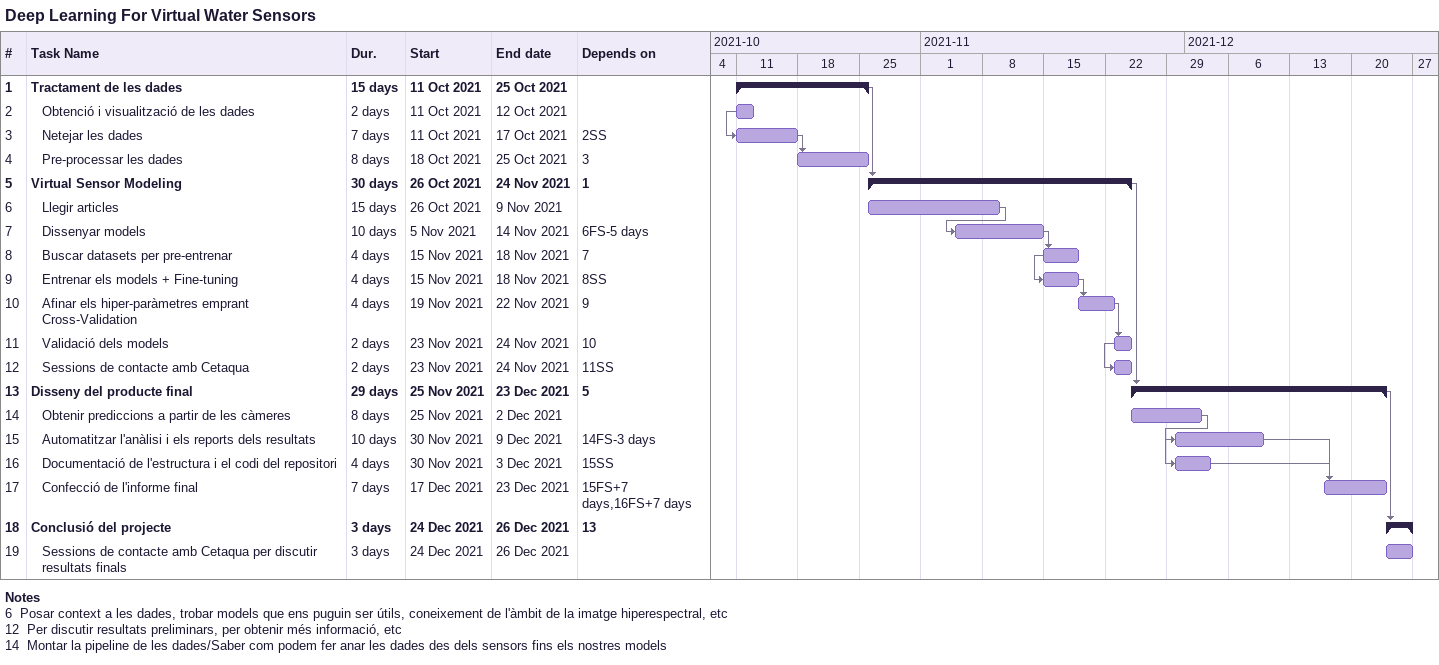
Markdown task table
Deep Learning For Virtual Water Sensors

| ID | Level | Task | Duration | Start | Finish | Predecessors |
|---|---|---|---|---|---|---|
| 1 | 1 | **Tractament de les dades** | 15d | 2021-10-11 | 2021-10-25 |  |
| 2 | 2 | Obtenció i visualització de les dades | 2d | 2021-10-11 | 2021-10-12 |  |
| 3 | 2 | Netejar les dades | 7d | 2021-10-11 | 2021-10-17 | 2SS |
| 4 | 2 | Pre-processar les dades | 8d | 2021-10-18 | 2021-10-25 | 3 |
| 5 | 1 | **Virtual Sensor Modeling** | 30d | 2021-10-26 | 2021-11-24 | 1 |
| 6 | 2 | Llegir articles | 15d | 2021-10-26 | 2021-11-09 |  |
| 7 | 2 | Dissenyar models | 10d | 2021-11-05 | 2021-11-14 | 6FS-5d |
| 8 | 2 | Buscar datasets per pre-entrenar | 4d | 2021-11-15 | 2021-11-18 | 7 |
| 9 | 2 | Entrenar els models + Fine-tuning | 4d | 2021-11-15 | 2021-11-18 | 8SS |
| 10 | 2 | Afinar els hiper-paràmetres emprant Cross-Validation | 4d | 2021-11-19 | 2021-11-22 | 9 |
| 11 | 2 | Validació dels models | 2d | 2021-11-23 | 2021-11-24 | 10 |
| 12 | 2 | Sessions de contacte amb Cetaqua | 2d | 2021-11-23 | 2021-11-24 | 11SS |
| 13 | 1 | **Disseny del producte final** | 29d | 2021-11-25 | 2021-12-23 | 5 |
| 14 | 2 | Obtenir prediccions a partir de les càmeres | 8d | 2021-11-25 | 2021-12-02 |  |
| 15 | 2 | Automatitzar l'anàlisi i els reports dels resultats | 10d | 2021-11-30 | 2021-12-09 | 14FS-3d |
| 16 | 2 | Documentació de l'estructura i el codi del repositori | 4d | 2021-11-30 | 2021-12-03 | 15SS |
| 17 | 2 | Confecció de l'informe final | 7d | 2021-12-17 | 2021-12-23 | 15FS+7d, 16FS+7d |
| 18 | 1 | **Conclusió del projecte** | 3d | 2021-12-24 | 2021-12-26 | 13 |
| 19 | 2 | Sessions de contacte amb Cetaqua per discutir resultats finals | 3d | 2021-12-24 | 2021-12-26 |  |

Notes
- 6: Posar context a les dades, trobar models que ens puguin ser útils, coneixement de l'àmbit de la imatge hiperespectral, etc
- 12: Per discutir resultats preliminars, per obtenir més informació, etc
- 14: Montar la pipeline de les dades/Saber com podem fer anar les dades des dels sensors fins els nostres models
